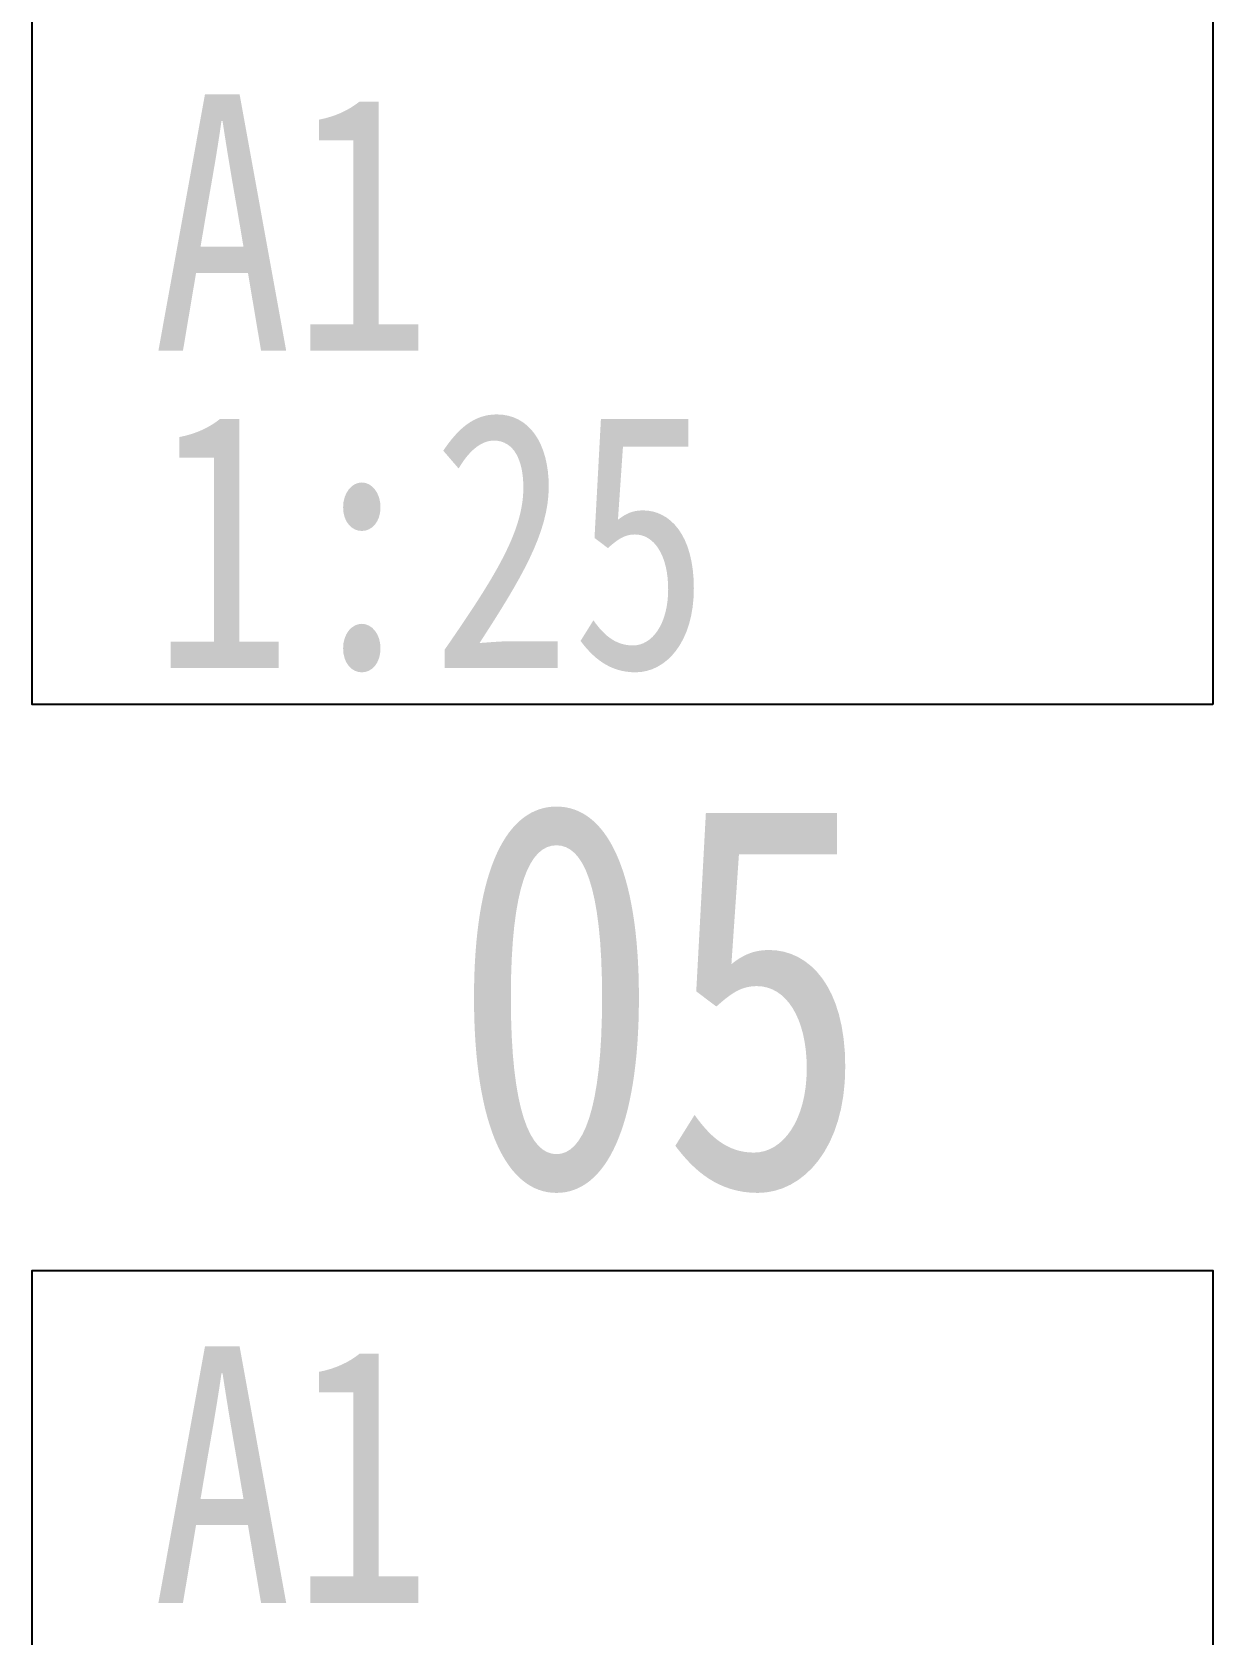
# Model space of a CAD drawing. Extents: x -518115 to 389031, y -231062 to 1628073.
# Drawn here: x -31986 to -986, y 912225 to 954276 of the extents above; entities that cross this region are included whole.
import ezdxf

# ---------------------------------------------------------------- set-up
doc = ezdxf.new("R2010")
doc.units = 0
doc.header["$LTSCALE"] = 1000
doc.header["$MEASUREMENT"] = 0
doc.layers.add('text', color=7, linetype='Continuous')
doc.layers.add('图框', color=140, linetype='Continuous')
doc.styles.add('黑体', font='')
doc.styles.get('黑体').set_extended_font_data('SimHei')

msp = doc.modelspace()

# ---------------------------------------------------------------- linework, layer by layer
at = {"layer": '图框', "color": 2}
for points in [[(-985.9, 936632.1), (-31985.9, 936632.1), (-31985.9, 954632.1), (-985.9, 954632.1)], [(-985.9, 903782.1), (-31985.9, 903782.1), (-31985.9, 921782.1), (-985.9, 921782.1)]]:
    msp.add_lwpolyline(points, close=True, dxfattribs=at)

# ---------------------------------------------------------------- texts
at = {"layer": 'text', "color": 1, "style": '黑体', "width": 0.8}
msp.add_text('05', height=10094.18, dxfattribs=at).set_placement((-20966.1, 923986.7))
at = {"layer": '图框', "color": 2, "style": '黑体', "width": 0.8}
for s, p in [('A1', (-28822.7, 945914.8)), ('1:25', (-28822.7, 937588.7)), ('A1', (-28822.7, 913064.8))]:
    msp.add_text(s, height=6729.45, dxfattribs=at).set_placement(p)

doc.saveas('drawing.dxf')
